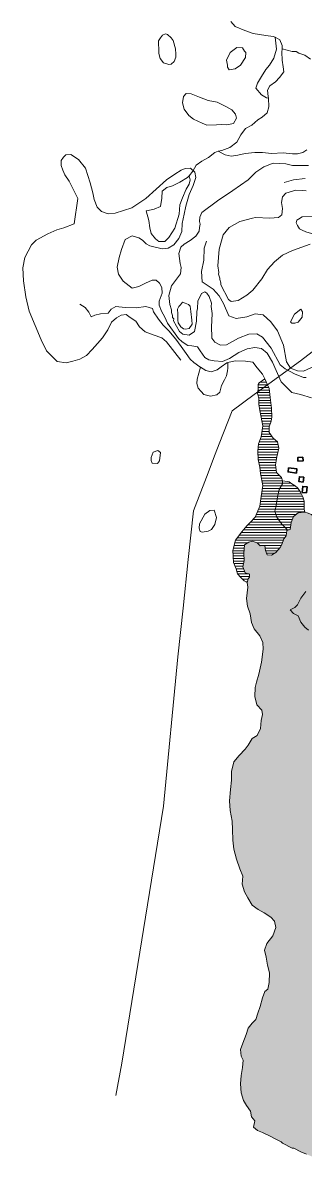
# Model space of a CAD drawing. Header units: millimetres. Extents: x 396621004 to 402046651, y 6785344214 to 6789799943.
# Drawn here: x 397275647 to 397711337, y 6785423072 to 6787180479 of the extents above; entities that cross this region are included whole.
import ezdxf

# ---------------------------------------------------------------- set-up
doc = ezdxf.new("R2010")
doc.units = ezdxf.units.MM
doc.header["$MEASUREMENT"] = 0
for name, color, linetype, lineweight in [('02 Johtolinjat_Kynä_nro__101', 252, 'Continuous', 15), ('02 Korkeuskayrat_Kynä_nro__2', 8, 'Continuous', 15), ('02 Rakennelmat_Kynä_nro__7', 7, 'Continuous', 35), ('02 Suot_Kynä_nro__101', 252, 'Continuous', 15)]:
    doc.layers.add(name, color=color, linetype=linetype, lineweight=lineweight)
for name, color, linetype, lineweight, true_color in [('02 Maaston rajat_Kynä_nro__82', 7, 'Continuous', 20, 0xaaaaaa), ('02 Suot_Kynä_nro__102', 7, 'Continuous', 15, 0xcccccc), ('02 Vesialueet_Kynä_nro__105', 7, 'Continuous', 15, 0xcae6ff), ('02 Vesistöt_Kynä_nro__105', 7, 'Continuous', 15, 0xcae6ff)]:
    doc.layers.add(name, color=color, linetype=linetype, lineweight=lineweight, true_color=true_color)

msp = doc.modelspace()

# ---------------------------------------------------------------- hatches: boundary and pattern name
at = {"layer": '02 Suot_Kynä_nro__102', "linetype": 'Continuous', "lineweight": 15, "true_color": 0xcccccc}
h = msp.add_hatch(dxfattribs=at)
h.set_pattern_fill('KAJO___suo', color=254, style=0, pattern_type=2)
h.set_pattern_definition([(0, (1245072124.6, 6788065563.7), (0, 4000), [])])
h.paths.add_polyline_path([(397643342.42, 6786449396.37), (397641219.69, 6786434232.9), (397633975.46, 6786417369.04), (397626242.66, 6786409297.19), (397621415.97, 6786403815.94), (397613354.65, 6786394503.81), (397603852.91, 6786381780.9), (397599683.26, 6786365977.28), (397600601.43, 6786347132.97), (397604796.34, 6786337370.74), (397606624.25, 6786329999.05), (397612057.43, 6786324177.72), (397617271.59, 6786319116.56), (397621769.76, 6786316375.93), (397623319.69, 6786322027.23), (397625543.5, 6786324537.8), (397625577.2, 6786329328.9), (397618627.78, 6786331169.32), (397615039.36, 6786340521.46), (397617128.39, 6786350383.71), (397616766.18, 6786361316.22), (397617600.11, 6786374379.2), (397624170.47, 6786378910.24), (397629713.15, 6786380360.57), (397637210.09, 6786377769.98), (397641657.72, 6786372908.87), (397648817.72, 6786373519.01), (397650005.44, 6786365767.23), (397652768.36, 6786359335.76), (397659119.7, 6786358705.62), (397666027, 6786362586.51), (397672597.35, 6786370598.34), (397675149.68, 6786375009.35), (397678569.63, 6786384071.42), (397681795.85, 6786388342.4), (397683017.26, 6786396744.32), (397688357.78, 6786398054.62), (397689410.72, 6786409247.18), (397693167.61, 6786418579.32), (397700571.9, 6786423810.51), (397709585.08, 6786425190.83), (397710772.8, 6786424890.76), (397709871.48, 6786429521.82), (397709618.77, 6786433792.8), (397709829.36, 6786441794.63), (397707723.48, 6786448686.2), (397704109.78, 6786455657.8), (397699729.55, 6786462179.29), (397695669.4, 6786465670.09), (397690590.01, 6786468970.84), (397686504.6, 6786471961.53), (397683522.67, 6786472381.62), (397676455.33, 6786473561.89), (397674644.27, 6786478312.98), (397666818.81, 6786486104.76), (397665395.23, 6786498207.53), (397667459, 6786510310.3), (397670718.9, 6786523793.39), (397668385.58, 6786533415.59), (397661924.74, 6786539086.89), (397655826.1, 6786548038.93), (397655977.72, 6786556830.94), (397658563.75, 6786565262.87), (397659844.12, 6786571954.4), (397659465.06, 6786585357.47), (397657434.99, 6786602001.28), (397655918.76, 6786615654.4), (397651260.54, 6786626036.78), (397648918.8, 6786630967.91), (397640192.02, 6786624716.48), (397638785.29, 6786622045.86), (397638599.98, 6786614534.15), (397637504.92, 6786608582.78), (397639804.54, 6786600680.98), (397639754, 6786591168.8), (397642078.89, 6786579256.08), (397645877.91, 6786558241.27), (397643131.84, 6786541117.35), (397639509.72, 6786530544.93), (397638102.99, 6786519102.31), (397638861.11, 6786506279.38), (397641186, 6786494376.66), (397642382.14, 6786484784.46), (397646080.07, 6786466280.23)])
at = {"layer": '02 Vesistöt_Kynä_nro__105', "linetype": 'Continuous', "lineweight": 0, "true_color": 0x32393f}
msp.add_hatch(color=250, dxfattribs=at).paths.add_polyline_path([(397599068.34, 6785934898.66), (397599725.38, 6785918834.99), (397601460.63, 6785904861.79), (397605301.76, 6785889418.26), (397610515.92, 6785874384.82), (397615351.03, 6785863372.3), (397613843.22, 6785850649.39), (397617692.77, 6785839106.75), (397622991.17, 6785829684.59), (397629746.84, 6785818402.01), (397638692.64, 6785811810.5), (397648084.87, 6785806669.32), (397658268.92, 6785800037.81), (397663777.91, 6785793476.31), (397666027, 6785783894.11), (397661132.92, 6785770801.12), (397652077.63, 6785758988.42), (397648514.47, 6785749116.16), (397651176.31, 6785738243.67), (397653273.77, 6785725550.77), (397656415.75, 6785714078.14), (397655708.17, 6785699094.71), (397653577.02, 6785688692.33), (397648952.5, 6785685331.57), (397645675.74, 6785675129.23), (397642011.51, 6785661836.19), (397638195.65, 6785651763.89), (397635340.07, 6785641821.61), (397629561.53, 6785636310.35), (397623403.93, 6785628578.58), (397620371.45, 6785618506.28), (397614938.28, 6785605463.29), (397611391.97, 6785595681.06), (397612773.43, 6785585238.67), (397615814.32, 6785578927.22), (397614373.9, 6785567604.63), (397612680.77, 6785555361.83), (397611476.2, 6785542458.88), (397612773.43, 6785528825.76), (397616184.96, 6785516863.02), (397620885.29, 6785509221.28), (397626798.61, 6785500439.27), (397628517.01, 6785491837.3), (397633646.94, 6785485395.82), (397631406.28, 6785475403.54), (397637631.27, 6785470572.43), (397645566.24, 6785467201.66), (397657434.99, 6785461810.43), (397666229.16, 6785456879.3), (397674096.74, 6785452888.39), (397676446.9, 6785450947.94), (397691145.97, 6785443316.2), (397693715.14, 6785443056.14), (397704733.12, 6785437744.92), (397713173.5, 6785433944.05), (397720881.03, 6785430683.31), (397730669.18, 6785427132.5), (397736312.94, 6785423851.74), (397738536.76, 6785423071.57), (397747255.11, 6785423601.69), (397759536.62, 6785427922.68), (397767227.3, 6785433013.84), (397777007.02, 6785438044.99), (397787351.12, 6785445516.7), (397795446.13, 6785456259.16), (397802597.71, 6785467011.62), (397807281.2, 6785472482.87), (397817945.39, 6785474613.36), (397832661.3, 6785480564.72), (397842264.12, 6785487726.36), (397851412.08, 6785496568.38), (397860315.75, 6785502859.82), (397863146.06, 6785509451.33), (397863541.96, 6785510961.67), (397866801.87, 6785522574.33), (397871367.42, 6785530856.22), (397882587.57, 6785536137.43), (397886100.18, 6785543979.23), (397882916.09, 6785555921.96), (397883387.8, 6785563753.75), (397890261.41, 6785560733.06), (397895450.3, 6785563493.69), (397899207.2, 6785575366.41), (397900807.67, 6785585978.84), (397907125.32, 6785596111.15), (397912061.51, 6785607323.72), (397916989.27, 6785614485.36), (397925202.22, 6785617796.11), (397934998.78, 6785626888.19), (397944736.39, 6785632159.4), (397952730.32, 6785635730.22), (397959679.73, 6785642841.84), (397971127.31, 6785642561.78), (397980721.71, 6785637080.53), (397989633.81, 6785629488.79), (398002917.72, 6785624967.76), (398008822.61, 6785623127.33), (398017262.99, 6785627198.27), (398028862.2, 6785629328.75), (398039821.21, 6785631979.36), (398056668.27, 6785635140.08), (398061141.17, 6785635950.27), (398069943.76, 6785637560.64), (398082157.88, 6785640321.27), (398091541.69, 6785643682.04), (398102972.43, 6785649563.38), (398111252.76, 6785656775.03), (398115481.37, 6785663146.49), (398118985.56, 6785670128.09), (398125008.38, 6785677329.73), (398135613.61, 6785684391.35), (398144694.18, 6785690902.84), (398153109.29, 6785698644.61), (398162501.52, 6785708316.82), (398169855.27, 6785715618.49), (398175499.03, 6785715058.37), (398182229.43, 6785712907.87), (398185042.89, 6785717698.97), (398182970.71, 6785724300.48), (398187022.42, 6785735212.98), (398186837.11, 6785743584.89), (398192548.26, 6785754717.44), (398200095.75, 6785767000.25), (398203633.63, 6785772731.56), (398206000.64, 6785787945.04), (398209597.49, 6785802098.28), (398211871.84, 6785814741.17), (398213261.73, 6785824823.48), (398212756.31, 6785838526.61), (398210785.21, 6785850039.25), (398208350.81, 6785860111.55), (398205410.99, 6785867423.22), (398206042.76, 6785878445.75), (398202698.62, 6785888768.11), (398207938.05, 6785891208.67), (398213994.57, 6785888578.06), (398225433.73, 6785885097.27), (398230799.52, 6785882606.7), (398241244.7, 6785880946.32), (398247174.86, 6785884097.04), (398254410.68, 6785890168.43), (398265487.62, 6785891718.78), (398274441.84, 6785894649.45), (398284154.17, 6785898210.27), (398285215.53, 6785898660.37), (398289031.39, 6785910703.13), (398288298.54, 6785912773.6), (398289705.27, 6785922705.87), (398289797.93, 6785931737.94), (398287287.72, 6785941920.27), (398279302.21, 6785951432.44), (398269446.68, 6785957153.75), (398260543.01, 6785958784.13), (398250990.72, 6785962625), (398244740.46, 6785968116.26), (398236502.25, 6785974637.75), (398232770.62, 6785977968.51), (398226992.08, 6785982569.57), (398216984.93, 6785983909.87), (398205469.96, 6785985680.28), (398195622.85, 6785986230.4), (398188007.98, 6785986580.48), (398179963.5, 6785990921.48), (398167092.35, 6785995822.6), (398157700.11, 6786000663.71), (398153530.46, 6786005124.73), (398141105.75, 6786010686), (398131486.08, 6786017317.52), (398124166.03, 6786025609.41), (398118042.12, 6786030700.58), (398110359.86, 6786032070.89), (398100849.7, 6786034671.49), (398090606.68, 6786036881.99), (398077887.15, 6786039912.69), (398070247.01, 6786044443.72), (398062320.46, 6786051085.24), (398056339.76, 6786056936.58), (398044799.52, 6786061967.73), (398035348.31, 6786067889.09), (398027253.3, 6786074310.55), (398016184.78, 6786087483.57), (398013935.7, 6786090794.33), (398010574.71, 6786094935.27), (398003044.07, 6786098986.2), (397996920.16, 6786107638.18), (397992295.64, 6786113909.61), (397985674.75, 6786124922.13), (397982600.16, 6786133924.19), (397984015.31, 6786144856.69), (397988252.35, 6786153608.7), (397996119.93, 6786162350.7), (397997930.99, 6786173393.22), (397999489.34, 6786182385.28), (398006859.93, 6786188926.78), (398014904.4, 6786193407.8), (398024448.26, 6786194818.12), (398033722.57, 6786192147.51), (398044791.09, 6786196748.57), (398047907.8, 6786199119.11), (398051917.4, 6786202239.82), (398061478.11, 6786209981.59), (398067762.06, 6786218243.48), (398075351.67, 6786226395.35), (398083033.93, 6786235697.48), (398090850.96, 6786244679.53), (398099207.11, 6786254541.79), (398111994.03, 6786268264.93), (398117907.35, 6786276716.86), (398124570.36, 6786282238.12), (398134400.62, 6786287719.38), (398140019.12, 6786288389.53), (398145763.97, 6786296621.41), (398151146.6, 6786303422.97), (398162063.5, 6786307263.85), (398172146.47, 6786312104.96), (398179415.98, 6786319276.6), (398183425.58, 6786328048.6), (398184967.08, 6786338581.01), (398185809.44, 6786351794.04), (398187165.62, 6786363886.8), (398190543.46, 6786376969.8), (398191613.25, 6786389162.59), (398191638.52, 6786401065.31), (398192169.2, 6786414228.32), (398190374.99, 6786429151.73), (398188235.41, 6786441854.64), (398183964.68, 6786451346.81), (398181454.47, 6786463389.57), (398177941.86, 6786478072.93), (398173174.14, 6786488075.22), (398170074.28, 6786501328.25), (398168473.81, 6786513060.93), (398163091.17, 6786522263.04), (398156630.32, 6786533255.55), (398147844.58, 6786543297.85), (398138334.41, 6786552079.86), (398129102.22, 6786560541.79), (398120181.7, 6786569043.74), (398109778.64, 6786577375.64), (398101986.87, 6786582836.89), (398088938.82, 6786591938.98), (398076876.33, 6786598940.58), (398065235, 6786606362.28), (398053088.27, 6786613293.86), (398041665.96, 6786617844.9), (398032871.8, 6786619855.36), (398018265.39, 6786623446.18), (398007794.94, 6786626516.89), (397997054.94, 6786629227.51), (397986955.13, 6786629487.57), (397977032.21, 6786625566.67), (397968398.09, 6786621365.71), (397955560.62, 6786617694.87), (397947440.34, 6786615004.25), (397940448.81, 6786605722.13), (397939732.81, 6786597510.25), (397939724.38, 6786584987.39), (397936413.94, 6786580646.39), (397928824.33, 6786576975.55), (397921251.58, 6786568973.72), (397912145.74, 6786566453.15), (397905162.63, 6786561722.06), (397896958.11, 6786553550.19), (397891061.64, 6786550659.53), (397882882.39, 6786548128.95), (397876337.31, 6786552800.02), (397865075.05, 6786550379.47), (397858218.29, 6786547958.92), (397850898.24, 6786539316.94), (397847562.52, 6786527634.27), (397849735.8, 6786515311.45), (397847301.4, 6786504238.91), (397844294.19, 6786492826.3), (397840705.77, 6786482633.97), (397836814.1, 6786471681.46), (397828474.8, 6786469090.87), (397821281.11, 6786468890.83), (397809462.89, 6786462859.45), (397801266.79, 6786456618.02), (397796044.21, 6786451066.75), (397792413.66, 6786444565.26), (397791284.91, 6786432522.51), (397792085.15, 6786416838.92), (397795766.23, 6786405006.21), (397797198.23, 6786397464.49), (397793079.12, 6786391023.01), (397784234.41, 6786384371.49), (397781033.47, 6786378700.19), (397775069.61, 6786378520.15), (397760496.9, 6786382501.06), (397753707.54, 6786387952.31), (397746825.51, 6786395824.11), (397737736.52, 6786401555.42), (397730888.19, 6786408957.11), (397727013.36, 6786415938.71), (397721015.81, 6786421640.02), (397714487.57, 6786423830.52), (397710772.8, 6786424890.76), (397709585.08, 6786425190.83), (397700571.9, 6786423810.51), (397693167.61, 6786418579.32), (397689410.72, 6786409247.18), (397688357.78, 6786398054.62), (397683017.26, 6786396744.32), (397681795.85, 6786388342.4), (397678569.63, 6786384071.42), (397675149.68, 6786375009.35), (397672597.35, 6786370598.34), (397666027, 6786362586.51), (397659119.7, 6786358705.62), (397652768.36, 6786359335.76), (397650005.44, 6786365767.23), (397648817.72, 6786373519.01), (397641657.72, 6786372908.87), (397637210.09, 6786377769.98), (397629713.15, 6786380360.57), (397624170.47, 6786378910.24), (397617600.11, 6786374379.2), (397616766.18, 6786361316.22), (397617128.39, 6786350383.71), (397615039.36, 6786340521.46), (397618627.78, 6786331169.32), (397625577.2, 6786329328.9), (397625543.5, 6786324537.8), (397623319.69, 6786322027.23), (397621769.76, 6786316375.93), (397622805.85, 6786309004.25), (397620994.8, 6786291780.31), (397622131.97, 6786280007.61), (397626192.11, 6786268064.88), (397628500.16, 6786254641.81), (397632577.15, 6786244699.54), (397641396.59, 6786234117.12), (397646139.04, 6786223814.76), (397646551.79, 6786213422.38), (397644125.81, 6786193617.85), (397639711.88, 6786174833.55), (397636022.38, 6786162640.76), (397634042.85, 6786154148.82), (397633377.39, 6786140225.63), (397636932.12, 6786127852.8), (397644605.95, 6786119230.83), (397645347.23, 6786112669.33), (397643553.01, 6786103557.25), (397642137.86, 6786090924.36), (397637353.29, 6786080291.92), (397629755.27, 6786075620.85), (397623361.81, 6786065198.47), (397618602.51, 6786059037.06), (397609218.7, 6786049364.85), (397601452.2, 6786039522.6), (397597383.64, 6786024559.17), (397597493.14, 6786011516.19), (397596061.14, 6785997152.9), (397594780.76, 6785979648.9), (397595766.32, 6785964485.43), (397598756.67, 6785948271.72)])

# ---------------------------------------------------------------- linework, layer by layer
at = {"layer": '02 Johtolinjat_Kynä_nro__101', "color": 252, "linetype": 'Continuous', "lineweight": 15, "flags": 128}
msp.add_lwpolyline([(397418939.54, 6785524564.79), (397428685.57, 6785574626.24), (397492535.94, 6785971407.01), (397514900.41, 6786201469.65), (397523172.32, 6786276876.9), (397530736.65, 6786352194.13), (397538781.13, 6786426841.21), (397559267.16, 6786479243.19), (397572668.99, 6786514591.28), (397578725.51, 6786530564.94), (397598445, 6786581326.55), (397632501.34, 6786606722.36), (397704042.39, 6786658844.28), (397728504.33, 6786677428.53)], dxfattribs=at)
at = {"layer": '02 Korkeuskayrat_Kynä_nro__2', "color": 8, "linetype": 'Continuous', "lineweight": 15, "flags": 128}
for points in [[(397511303.57, 6787140274.42), (397511935.33, 6787131982.53), (397511960.6, 6787127221.44), (397509155.57, 6787120579.92), (397504463.66, 6787116538.99), (397501186.91, 6787116178.91), (397492788.64, 6787118819.52), (397487835.61, 6787125561.06), (397485426.48, 6787133192.8), (397485510.71, 6787140454.46), (397484811.56, 6787147256.02), (397485055.84, 6787152507.22), (397488020.93, 6787157128.28), (397490969.16, 6787161259.22), (397495829.54, 6787163539.75), (397498786.2, 6787162399.49), (397504556.32, 6787157128.28), (397507386.62, 6787153237.39)], [(397594250.08, 6787107786.99), (397603330.65, 6787109377.35), (397611594.13, 6787114998.64), (397619141.62, 6787126671.31), (397619503.83, 6787134663.14), (397617600.11, 6787136753.62), (397614837.19, 6787141884.79), (397605840.86, 6787142294.89), (397595488.34, 6787134763.16), (397589937.23, 6787123000.47), (397591571.4, 6787114918.62), (397591436.62, 6787111927.94)], [(397722751.06, 6786881265.17), (397727763.06, 6786881285.17), (397732741.37, 6786880565.01), (397736675.15, 6786878874.62), (397739210.64, 6786874003.51), (397740482.59, 6786868932.35), (397741805.09, 6786865111.47), (397739530.73, 6786859200.12), (397736422.45, 6786856839.58), (397728790.73, 6786854429.03), (397721049.5, 6786855029.17), (397712415.38, 6786857929.83), (397706754.77, 6786860200.35), (397702610.39, 6786862640.91), (397699325.22, 6786867552.03), (397697253.03, 6786871662.97), (397698449.17, 6786875863.93), (397700765.64, 6786877264.25), (397706704.23, 6786881005.11)], [(397536565.74, 6786721628.65), (397536776.33, 6786715107.15), (397532210.77, 6786708545.65), (397526642.82, 6786707295.37), (397523669.31, 6786707935.51), (397519541.78, 6786710886.19), (397515574.3, 6786717327.66), (397514774.06, 6786721628.65), (397515035.19, 6786727379.96), (397514967.8, 6786731390.88), (397514521.36, 6786738172.43), (397516231.33, 6786742613.45), (397518842.63, 6786744993.99), (397522287.85, 6786749094.93), (397525977.36, 6786747674.61), (397531140.98, 6786745434.09), (397534038.68, 6786743043.55), (397534923.15, 6786734991.7)], [(397689478.11, 6786717977.81), (397688517.82, 6786719028.05), (397695062.91, 6786730740.73), (397704421.45, 6786738312.46), (397707234.91, 6786734181.52), (397706872.7, 6786726189.69), (397700512.93, 6786718477.93), (397695425.12, 6786716707.52), (397690429.97, 6786716937.57)], [(397484171.37, 6786520172.56), (397477036.64, 6786517491.94), (397473675.65, 6786509640.15), (397473448.22, 6786504649.01), (397475259.28, 6786500558.07), (397483253.21, 6786500187.99), (397486428.88, 6786504048.87), (397488029.35, 6786516991.83)], [(397552452.52, 6786393893.67), (397561541.51, 6786395484.03), (397566671.44, 6786398244.66), (397572028.81, 6786406006.44), (397574530.6, 6786416908.93), (397571043.25, 6786428081.49), (397564001.18, 6786427401.33), (397556731.67, 6786421730.04), (397548055.44, 6786407106.69), (397547735.34, 6786400115.09), (397549504.28, 6786395033.93)]]:
    msp.add_lwpolyline(points, close=True, dxfattribs=at)
for points in [[(397519204.84, 6786659524.44), (397497446.86, 6786687830.91), (397489958.34, 6786693942.31), (397476649.16, 6786698813.43), (397464342.38, 6786703634.53), (397455910.42, 6786711036.22), (397449794.94, 6786719838.24), (397441042.89, 6786725749.59), (397434986.37, 6786730280.63), (397427413.62, 6786729130.36), (397419967.21, 6786725209.47), (397412638.74, 6786718277.88), (397406843.35, 6786706515.19), (397398773.61, 6786694352.41), (397391082.92, 6786685180.31), (397382650.97, 6786676038.22), (397373966.31, 6786666916.13), (397363428.47, 6786661134.81), (397352764.28, 6786658114.12), (397342613.92, 6786655313.48), (397328698.25, 6786657714.02), (397312146.01, 6786674007.75), (397303907.8, 6786691171.68), (397285628.73, 6786735361.79), (397280372.45, 6786757396.83), (397276725.06, 6786781872.43), (397275646.85, 6786802227.09), (397278628.78, 6786818120.72), (397289284.54, 6786837435.14), (397296132.88, 6786844886.85), (397314125.54, 6786854839.12), (397327931.71, 6786860730.47), (397338840.18, 6786863741.16), (397355164.99, 6786870002.59), (397360454.96, 6786909111.54), (397347145.78, 6786936027.7), (397340575.43, 6786945849.94), (397337652.46, 6786953001.58), (397334965.36, 6786960143.21), (397335058.02, 6786967654.93), (397338570.63, 6786973256.21), (397342234.86, 6786976596.98), (397349529.64, 6786977267.13), (397361448.94, 6786969455.34), (397372618.54, 6786956162.3), (397379845.93, 6786933277.07), (397383661.79, 6786918073.59), (397385936.15, 6786907441.16), (397390409.04, 6786895708.47), (397397122.6, 6786889136.97), (397407491.96, 6786885656.17), (397418046.65, 6786886426.35), (397443738.42, 6786894778.26), (397465698.57, 6786909311.58), (397481644.31, 6786923864.91), (397497320.5, 6786937938.13), (397510242.2, 6786946620.12), (397519802.91, 6786952941.57), (397525943.66, 6786955672.19), (397534476.7, 6786956032.27), (397541207.1, 6786949710.83), (397542588.56, 6786941628.98), (397538267.29, 6786929296.16), (397532379.24, 6786915533.01), (397527283.01, 6786897218.82), (397524713.83, 6786884805.98), (397521319.15, 6786870682.75), (397521243.33, 6786858149.88), (397516256.6, 6786847607.47), (397508540.65, 6786837685.2), (397499780.18, 6786832574.03), (397490472.17, 6786831743.84), (397471384.45, 6786836124.84), (397465765.96, 6786839385.59), (397460509.67, 6786844896.85), (397454899.6, 6786848407.65), (397444277.53, 6786851648.39), (397433748.11, 6786846117.13), (397428028.53, 6786830593.58), (397424212.67, 6786818230.75), (397421020.16, 6786803097.28), (397423286.09, 6786792464.85), (397430294.46, 6786781372.31), (397444344.91, 6786770699.87), (397454486.85, 6786773250.46), (397464982.57, 6786778281.61), (397475478.29, 6786783062.7), (397481239.98, 6786783052.7), (397486782.67, 6786778281.61), (397490000.46, 6786771870.14), (397490615.37, 6786763328.19), (397486032.97, 6786750755.31), (397486243.56, 6786744483.88), (397489587.7, 6786735301.77), (397494911.37, 6786725789.6), (397498752.5, 6786716587.49), (397515970.2, 6786693002.1), (397521757.17, 6786687980.95), (397530003.81, 6786682089.6), (397536506.77, 6786681789.53), (397544955.58, 6786680149.16), (397549175.76, 6786673937.74), (397556234.68, 6786663845.43), (397562586.03, 6786660294.61), (397571017.98, 6786658414.18), (397583501.66, 6786657333.94), (397594755.49, 6786662335.08), (397608957.57, 6786671707.23), (397621744.49, 6786677388.53), (397633865.95, 6786679338.97), (397643805.72, 6786677638.58), (397652743.09, 6786670206.88), (397660652.78, 6786656813.82), (397674282.06, 6786626126.8), (397690825.87, 6786609833.07), (397703966.58, 6786606722.36), (397720779.95, 6786601691.21)], [(397716610.3, 6786960013.18), (397691583.99, 6786960153.22), (397681686.34, 6786962613.78), (397661705.72, 6786963533.99), (397647444.68, 6786958182.77), (397635045.25, 6786949740.83), (397623505.01, 6786938258.21), (397599700.11, 6786921324.33), (397575945.75, 6786905400.69), (397552090.31, 6786887476.59), (397548771.44, 6786880615.02), (397548451.34, 6786873623.42), (397549268.42, 6786869582.5), (397548038.59, 6786864631.36), (397547769.04, 6786858639.99), (397542403.25, 6786850878.22), (397534089.22, 6786844246.7), (397524823.34, 6786838665.42), (397519600.75, 6786833904.33), (397516138.67, 6786824052.08), (397518455.15, 6786808928.62), (397520173.55, 6786802837.23), (397518716.27, 6786792894.95), (397504859.57, 6786774510.75), (397501170.06, 6786759667.35), (397502526.25, 6786745584.13), (397505154.39, 6786737452.27), (397504977.49, 6786733461.35), (397506746.44, 6786728370.19), (397506603.24, 6786725369.5), (397508515.38, 6786723289.03), (397508372.18, 6786720288.34), (397517629.64, 6786703844.58), (397522439.48, 6786699623.61), (397532387.67, 6786698163.28), (397540651.15, 6786703784.56), (397543388.8, 6786719678.2), (397544071.1, 6786734661.63), (397545300.94, 6786739612.76), (397545806.35, 6786750605.28), (397551357.46, 6786762367.97), (397556487.39, 6786765128.6), (397559393.51, 6786762998.11), (397563158.83, 6786757816.93), (397566696.71, 6786747644.6), (397566469.28, 6786742643.45), (397567960.24, 6786731570.92), (397566999.96, 6786710586.12), (397567311.63, 6786695552.68), (397567218.97, 6786693562.23), (397571936.15, 6786687330.8), (397580747.16, 6786682929.79), (397589777.19, 6786683509.93), (397608266.84, 6786693672.25), (397624574.8, 6786699933.68), (397636603.6, 6786700383.79), (397645372.5, 6786694972.55), (397658622.71, 6786678348.75), (397672462.57, 6786652682.87), (397680178.53, 6786646321.42), (397694843.9, 6786638639.66), (397708599.52, 6786633008.37), (397712592.28, 6786632818.33)], [(397678805.49, 6786934147.27), (397693512.98, 6786937988.14), (397711396.14, 6786939928.59)], [(397712819.71, 6786921144.29), (397707824.56, 6786921364.34), (397696831.85, 6786921874.46), (397681618.95, 6786917563.47), (397676345.82, 6786911802.15), (397674939.09, 6786902860.11), (397676522.72, 6786893768.03), (397675065.44, 6786883825.75), (397669884.97, 6786880064.89), (397656811.65, 6786878654.57), (397634826.23, 6786879664.8), (397629788.96, 6786878894.63), (397610532.77, 6786873773.45), (397594090.04, 6786864521.34), (397584546.17, 6786852948.69), (397578540.2, 6786831193.71), (397576350.08, 6786805267.78), (397577891.58, 6786795185.47), (397577748.38, 6786792184.79), (397579475.21, 6786786103.4), (397579382.55, 6786784102.94), (397581151.49, 6786779011.77), (397581016.71, 6786776021.09), (397592994.98, 6786753445.93), (397596852.95, 6786750265.2), (397607929.9, 6786751755.54), (397621331.74, 6786760147.46), (397630690.28, 6786767729.19), (397644504.87, 6786785113.17), (397653181.11, 6786799736.52), (397663727.37, 6786811269.15), (397676219.47, 6786821701.54), (397691567.14, 6786829013.21), (397719044.7, 6786838755.44)], [(397725513.98, 6786650592.4), (397708624.79, 6786642850.62), (397699620.04, 6786643260.72), (397688543.1, 6786647521.69), (397682444.46, 6786656823.82), (397677862.06, 6786682589.72), (397668360.31, 6786705084.86), (397658201.53, 6786718577.95), (397646678.14, 6786729630.48), (397634211.32, 6786730950.78), (397621230.65, 6786726529.77), (397604821.61, 6786723769.14), (397593500.39, 6786728300.17), (397585093.7, 6786747224.5), (397578354.88, 6786758817.15), (397569308.01, 6786769249.54), (397552536.75, 6786780542.12), (397551264.8, 6786796635.81), (397555055.39, 6786813759.72), (397555392.33, 6786832283.96), (397559157.65, 6786843386.5)]]:
    msp.add_lwpolyline(points, dxfattribs=at)
at = {"layer": '02 Maaston rajat_Kynä_nro__82', "color": 253, "linetype": 'Continuous', "lineweight": 20, "true_color": 0xaaaaaa, "flags": 128}
for points in [[(397664856.12, 6787158418.57), (397667172.6, 6787139544.26), (397662876.59, 6787126011.16), (397656230.43, 6787115118.67), (397650822.52, 6787108167.08), (397643687.79, 6787097554.65), (397637825.01, 6787087122.26), (397635129.48, 6787079510.52), (397643797.3, 6787068988.11), (397651808.07, 6787064517.09), (397654604.69, 6787064317.05)], [(397719423.76, 6787124250.76), (397710755.95, 6787130512.19), (397701675.38, 6787133792.94), (397697295.14, 6787136053.46), (397691036.46, 6787136163.48), (397675570.86, 6787140064.38)], [(397577209.28, 6786982138.25), (397588016.67, 6786976366.93), (397596996.15, 6786974726.55), (397607643.5, 6786976246.9), (397618770.98, 6786978477.41), (397633554.28, 6786980297.82), (397645431.46, 6786980197.8), (397659128.12, 6786978657.45), (397677491.42, 6786979847.72), (397691676.65, 6786978027.31), (397699459.99, 6786978327.37), (397707832.98, 6786980097.78), (397713838.96, 6786984258.73)], [(397466010.24, 6786890327.24), (397469935.6, 6786875083.75), (397471544.5, 6786863971.21), (397473540.87, 6786855079.18), (397480591.37, 6786846907.31), (397485603.37, 6786842606.32), (397494650.24, 6786843086.43), (397500757.31, 6786848997.79), (397510368.55, 6786863481.1), (397517132.65, 6786885136.05), (397517705.45, 6786899379.31), (397521849.83, 6786910421.84), (397527611.52, 6786923364.8), (397532084.42, 6786931376.63), (397533727.01, 6786938048.16), (397532404.51, 6786944279.58)], [(397549849.65, 6786648651.95), (397544517.55, 6786630247.74), (397544391.2, 6786623736.25), (397545974.82, 6786616384.57), (397550944.71, 6786611333.41), (397554929.04, 6786606592.33), (397565070.97, 6786604251.79), (397574943.35, 6786605942.18), (397579702.64, 6786610173.15), (397582035.96, 6786620305.47), (397586567.82, 6786629317.53), (397589928.81, 6786635388.92), (397591369.23, 6786643070.67), (397591883.07, 6786647551.7), (397591984.15, 6786656113.66)], [(397621769.76, 6786316375.93), (397617271.59, 6786319116.56), (397612057.43, 6786324177.72), (397606624.25, 6786329999.05), (397604796.34, 6786337370.74), (397600601.43, 6786347132.97), (397599683.26, 6786365977.28), (397603852.91, 6786381780.9), (397613354.65, 6786394503.81), (397621415.97, 6786403815.94), (397626242.66, 6786409297.19), (397633975.46, 6786417369.04), (397641219.69, 6786434232.9), (397643342.42, 6786449396.37), (397646080.07, 6786466280.23), (397642382.14, 6786484784.46), (397641186, 6786494376.66), (397638861.11, 6786506279.38), (397638102.99, 6786519102.31), (397639509.72, 6786530544.93), (397643131.84, 6786541117.35), (397645877.91, 6786558241.27), (397642078.89, 6786579256.08), (397639754, 6786591168.8), (397639804.54, 6786600680.98), (397637504.92, 6786608582.78), (397638599.98, 6786614534.15), (397638785.29, 6786622045.86), (397640192.02, 6786624716.48), (397648918.8, 6786630967.91)], [(397710772.8, 6786424890.76), (397709871.48, 6786429521.82), (397709618.77, 6786433792.8), (397709829.36, 6786441794.63), (397707723.48, 6786448686.2), (397704109.78, 6786455657.8), (397699729.55, 6786462179.29), (397695669.4, 6786465670.09), (397690590.01, 6786468970.84), (397686504.6, 6786471961.53), (397683522.67, 6786472381.62), (397676455.33, 6786473561.89)], [(397796044.21, 6786451066.75), (397792413.66, 6786444565.26), (397791284.91, 6786432522.51), (397792085.15, 6786416838.92), (397795766.23, 6786405006.21), (397797198.23, 6786397464.49), (397793079.12, 6786391023.01), (397784234.41, 6786384371.49), (397781033.47, 6786378700.19), (397775069.61, 6786378520.15), (397760496.9, 6786382501.06), (397753707.54, 6786387952.31), (397746825.51, 6786395824.11), (397737736.52, 6786401555.42), (397730888.19, 6786408957.11), (397727013.36, 6786415938.71), (397721015.81, 6786421640.02), (397714487.57, 6786423830.52), (397710772.8, 6786424890.76)], [(397710772.8, 6786424890.76), (397709585.08, 6786425190.83), (397700571.9, 6786423810.51), (397693167.61, 6786418579.32), (397689410.72, 6786409247.18), (397688357.78, 6786398054.62), (397683017.26, 6786396744.32)], [(397683017.26, 6786396744.32), (397681795.85, 6786388342.4), (397678569.63, 6786384071.42), (397675149.68, 6786375009.35), (397672597.35, 6786370598.34), (397666027, 6786362586.51), (397659119.7, 6786358705.62), (397652768.36, 6786359335.76), (397650005.44, 6786365767.23), (397648817.72, 6786373519.01), (397641657.72, 6786372908.87), (397637210.09, 6786377769.98), (397629713.15, 6786380360.57), (397624170.47, 6786378910.24), (397617600.11, 6786374379.2), (397616766.18, 6786361316.22), (397617128.39, 6786350383.71), (397615039.36, 6786340521.46), (397618627.78, 6786331169.32), (397625577.2, 6786329328.9), (397625543.5, 6786324537.8), (397623319.69, 6786322027.23), (397621769.76, 6786316375.93)]]:
    msp.add_lwpolyline(points, dxfattribs=at)
msp.add_lwpolyline([(397559637.79, 6787022237.42), (397552317.74, 6787025668.2), (397539134.92, 6787031689.58), (397531941.22, 6787037370.88), (397524494.82, 6787047323.16), (397521799.29, 6787056995.37), (397523618.77, 6787066907.64), (397527628.37, 6787071188.62), (397535622.3, 6787070728.51), (397548468.19, 6787065587.34), (397561608.9, 6787060706.22), (397575735.16, 6787057885.57), (397588640.01, 6787051384.09), (397598360.77, 6787046052.87), (397603743.4, 6787039481.36), (397605394.41, 6787033369.97), (397600660.39, 6787025128.08), (397590257.33, 6787022977.59), (397581505.28, 6787023227.65), (397574227.35, 6787023147.63)], close=True, dxfattribs=at)
at = {"layer": '02 Rakennelmat_Kynä_nro__7', "color": 7, "linetype": 'Continuous', "lineweight": 35, "flags": 128}
for points in [[(397707900.37, 6786509730.17), (397708136.23, 6786504158.89), (397700015.95, 6786503818.82), (397699788.51, 6786509390.09)], [(397707900.37, 6786509730.17), (397699788.51, 6786509390.09), (397700015.95, 6786503818.82), (397708136.23, 6786504158.89)], [(397697674.2, 6786485424.61), (397684819.89, 6786487084.99), (397685628.55, 6786493356.42), (397698482.86, 6786491696.04)], [(397697674.2, 6786485424.61), (397684819.89, 6786487084.99), (397685628.55, 6786493356.42), (397698482.86, 6786491696.04)], [(397708279.43, 6786471451.41), (397701607.99, 6786472271.6), (397702509.31, 6786479643.29), (397709189.17, 6786478823.1)], [(397708279.43, 6786471451.41), (397709189.17, 6786478823.1), (397702509.31, 6786479643.29), (397701607.99, 6786472271.6)], [(397713341.97, 6786454877.62), (397706847.43, 6786455427.75), (397707639.24, 6786464809.89), (397714133.78, 6786464259.77)], [(397713341.97, 6786454877.62), (397714133.78, 6786464259.77), (397707639.24, 6786464809.89), (397706847.43, 6786455427.75)]]:
    msp.add_lwpolyline(points, close=True, dxfattribs=at)
at = {"layer": '02 Suot_Kynä_nro__101', "color": 252, "linetype": 'Continuous', "lineweight": 15, "flags": 128}
msp.add_lwpolyline([(397713838.96, 6786984258.73), (397707832.98, 6786980097.78), (397699459.99, 6786978327.37), (397691676.65, 6786978027.31), (397677491.42, 6786979847.72), (397659128.12, 6786978657.45), (397645431.46, 6786980197.8), (397633554.28, 6786980297.82), (397618770.98, 6786978477.41), (397607643.5, 6786976246.9), (397596996.15, 6786974726.55), (397588016.67, 6786976366.93), (397577209.28, 6786982138.25), (397582701.42, 6786983498.56), (397595218.79, 6786987969.58), (397605689.24, 6786996341.49), (397611981.62, 6787007384.02), (397619470.14, 6787017086.24), (397629047.69, 6787022357.45), (397638052.45, 6787030769.37), (397645128.21, 6787034870.31), (397652793.63, 6787041231.76), (397655404.92, 6787050743.94), (397654604.69, 6787064317.05), (397651808.07, 6787064517.09), (397643797.3, 6787068988.11), (397635129.48, 6787079510.52), (397637825.01, 6787087122.26), (397643687.79, 6787097554.65), (397650822.52, 6787108167.08), (397656230.43, 6787115118.67), (397662876.59, 6787126011.16), (397667172.6, 6787139544.26), (397664856.12, 6787158418.57), (397671999.28, 6787154327.64), (397675857.26, 6787145415.6), (397675570.86, 6787140064.38), (397691036.46, 6787136163.48), (397697295.14, 6787136053.46), (397701675.38, 6787133792.94), (397710755.95, 6787130512.19), (397719423.76, 6787124250.76)], dxfattribs=at)
for points in [[(397559637.79, 6787022237.42), (397552317.74, 6787025668.2), (397539134.92, 6787031689.58), (397531941.22, 6787037370.88), (397524494.82, 6787047323.16), (397521799.29, 6787056995.37), (397523618.77, 6787066907.64), (397527628.37, 6787071188.62), (397535622.3, 6787070728.51), (397548468.19, 6787065587.34), (397561608.9, 6787060706.22), (397575735.16, 6787057885.57), (397588640.01, 6787051384.09), (397598360.77, 6787046052.87), (397603743.4, 6787039481.36), (397605394.41, 6787033369.97), (397600660.39, 6787025128.08), (397590257.33, 6787022977.59), (397581505.28, 6787023227.65), (397574227.35, 6787023147.63)], [(397532404.51, 6786944279.58), (397533727.01, 6786938048.16), (397532084.42, 6786931376.63), (397527611.52, 6786923364.8), (397521849.83, 6786910421.84), (397517705.45, 6786899379.31), (397517132.65, 6786885136.05), (397510368.55, 6786863481.1), (397500757.31, 6786848997.79), (397494650.24, 6786843086.43), (397485603.37, 6786842606.32), (397480591.37, 6786846907.31), (397473540.87, 6786855079.18), (397471544.5, 6786863971.21), (397469935.6, 6786875083.75), (397466010.24, 6786890327.24), (397466321.91, 6786890377.25), (397478426.52, 6786892727.79), (397487919.84, 6786897078.79), (397490042.57, 6786909881.71), (397490817.54, 6786920554.16), (397497884.88, 6786926275.47), (397506847.52, 6786928976.08), (397517755.99, 6786934357.31), (397529607.9, 6786941829.02)], [(397591984.15, 6786656113.66), (397591883.07, 6786647551.7), (397591369.23, 6786643070.67), (397589928.81, 6786635388.92), (397586567.82, 6786629317.53), (397582035.96, 6786620305.47), (397579702.64, 6786610173.15), (397574943.35, 6786605942.18), (397565070.97, 6786604251.79), (397554929.04, 6786606592.33), (397550944.71, 6786611333.41), (397545974.82, 6786616384.57), (397544391.2, 6786623736.25), (397544517.55, 6786630247.74), (397549849.65, 6786648651.95), (397558197.37, 6786643560.79), (397566283.96, 6786641550.33), (397575676.2, 6786644671.04), (397581488.43, 6786649262.09), (397590366.83, 6786655373.49)], [(397621769.76, 6786316375.93), (397617271.59, 6786319116.56), (397612057.43, 6786324177.72), (397606624.25, 6786329999.05), (397604796.34, 6786337370.74), (397600601.43, 6786347132.97), (397599683.26, 6786365977.28), (397603852.91, 6786381780.9), (397613354.65, 6786394503.81), (397621415.97, 6786403815.94), (397626242.66, 6786409297.19), (397633975.46, 6786417369.04), (397641219.69, 6786434232.9), (397643342.42, 6786449396.37), (397646080.07, 6786466280.23), (397642382.14, 6786484784.46), (397641186, 6786494376.66), (397638861.11, 6786506279.38), (397638102.99, 6786519102.31), (397639509.72, 6786530544.93), (397643131.84, 6786541117.35), (397645877.91, 6786558241.27), (397642078.89, 6786579256.08), (397639754, 6786591168.8), (397639804.54, 6786600680.98), (397637504.92, 6786608582.78), (397638599.98, 6786614534.15), (397638785.29, 6786622045.86), (397640192.02, 6786624716.48), (397648918.8, 6786630967.91), (397651260.54, 6786626036.78), (397655918.76, 6786615654.4), (397657434.99, 6786602001.28), (397659465.06, 6786585357.47), (397659844.12, 6786571954.4), (397658563.75, 6786565262.87), (397655977.72, 6786556830.94), (397655826.1, 6786548038.93), (397661924.74, 6786539086.89), (397668385.58, 6786533415.59), (397670718.9, 6786523793.39), (397667459, 6786510310.3), (397665395.23, 6786498207.53), (397666818.81, 6786486104.76), (397674644.27, 6786478312.98), (397676455.33, 6786473561.89), (397683522.67, 6786472381.62), (397686504.6, 6786471961.53), (397690590.01, 6786468970.84), (397695669.4, 6786465670.09), (397699729.55, 6786462179.29), (397704109.78, 6786455657.8), (397707723.48, 6786448686.2), (397709829.36, 6786441794.63), (397709618.77, 6786433792.8), (397709871.48, 6786429521.82), (397710772.8, 6786424890.76), (397709585.08, 6786425190.83), (397700571.9, 6786423810.51), (397693167.61, 6786418579.32), (397689410.72, 6786409247.18), (397688357.78, 6786398054.62), (397683017.26, 6786396744.32), (397681795.85, 6786388342.4), (397678569.63, 6786384071.42), (397675149.68, 6786375009.35), (397672597.35, 6786370598.34), (397666027, 6786362586.51), (397659119.7, 6786358705.62), (397652768.36, 6786359335.76), (397650005.44, 6786365767.23), (397648817.72, 6786373519.01), (397641657.72, 6786372908.87), (397637210.09, 6786377769.98), (397629713.15, 6786380360.57), (397624170.47, 6786378910.24), (397617600.11, 6786374379.2), (397616766.18, 6786361316.22), (397617128.39, 6786350383.71), (397615039.36, 6786340521.46), (397618627.78, 6786331169.32), (397625577.2, 6786329328.9), (397625543.5, 6786324537.8), (397623319.69, 6786322027.23)]]:
    msp.add_lwpolyline(points, close=True, dxfattribs=at)
at = {"layer": '02 Vesialueet_Kynä_nro__105', "color": 254, "linetype": 'Continuous', "lineweight": 15, "true_color": 0xcae6ff, "flags": 128}
for points in [[(397596709.75, 6787182604.11), (397603465.43, 6787174912.35), (397618223.45, 6787168750.94), (397630867.17, 6787163939.84), (397650704.59, 6787160979.16), (397661832.08, 6787159238.76), (397664856.12, 6787158418.57)], [(397664856.12, 6787158418.57), (397671999.28, 6787154327.64), (397675857.26, 6787145415.6), (397675570.86, 6787140064.38)], [(397675570.86, 6787140064.38), (397675132.83, 6787135353.3), (397675655.09, 6787122710.41), (397677558.81, 6787112578.09), (397678426.43, 6787104846.32), (397671780.27, 6787095924.28), (397665268.88, 6787089532.82), (397656921.16, 6787083301.39), (397653307.46, 6787076429.82), (397654158.24, 6787066617.57), (397654604.69, 6787064317.05)], [(397654604.69, 6787064317.05), (397655404.92, 6787050743.94), (397652793.63, 6787041231.76), (397645128.21, 6787034870.31), (397638052.45, 6787030769.37), (397629047.69, 6787022357.45), (397619470.14, 6787017086.24), (397611981.62, 6787007384.02), (397605689.24, 6786996341.49), (397595218.79, 6786987969.58), (397582701.42, 6786983498.56), (397577209.28, 6786982138.25)], [(397577209.28, 6786982138.25), (397571750.83, 6786980277.82), (397562350.17, 6786972596.06), (397552039.77, 6786966924.77), (397542917.08, 6786960683.34), (397538166.21, 6786951361.2), (397532404.51, 6786944279.58)], [(397532404.51, 6786944279.58), (397529607.9, 6786941829.02), (397517755.99, 6786934357.31), (397506847.52, 6786928976.08), (397497884.88, 6786926275.47), (397490817.54, 6786920554.16), (397490042.57, 6786909881.71), (397487919.84, 6786897078.79), (397478426.52, 6786892727.79), (397466321.91, 6786890377.25), (397466010.24, 6786890327.24)], [(397363647.48, 6786746144.26), (397372104.71, 6786741153.11), (397377706.36, 6786733631.39), (397381160, 6786726299.72), (397386685.84, 6786729370.42), (397395429.47, 6786731310.86), (397407323.49, 6786732061.03), (397411880.62, 6786738232.45), (397419200.67, 6786742463.41), (397433773.38, 6786741193.12), (397450696.26, 6786740262.91), (397465631.18, 6786742283.37), (397475520.4, 6786739562.75), (397477542.05, 6786734441.58), (397485190.62, 6786722798.91), (397492030.53, 6786713546.8), (397501102.67, 6786705034.85), (397511952.18, 6786692031.88), (397519794.49, 6786680919.33), (397527779.99, 6786669706.77), (397533625.93, 6786661394.87), (397539505.55, 6786656163.67), (397548661.93, 6786649492.14), (397549849.65, 6786648651.95)], [(397549849.65, 6786648651.95), (397558197.37, 6786643560.79), (397566283.96, 6786641550.33), (397575676.2, 6786644671.04), (397581488.43, 6786649262.09), (397590366.83, 6786655373.49), (397591984.15, 6786656113.66)], [(397591984.15, 6786656113.66), (397603170.6, 6786658664.24), (397619259.55, 6786657954.08), (397630715.55, 6786656343.71), (397637395.41, 6786647871.77), (397645498.85, 6786637969.51), (397648918.8, 6786630967.91)], [(397648918.8, 6786630967.91), (397651260.54, 6786626036.78), (397655918.76, 6786615654.4), (397657434.99, 6786602001.28), (397659465.06, 6786585357.47), (397659844.12, 6786571954.4), (397658563.75, 6786565262.87), (397655977.72, 6786556830.94), (397655826.1, 6786548038.93), (397661924.74, 6786539086.89), (397668385.58, 6786533415.59), (397670718.9, 6786523793.39), (397667459, 6786510310.3), (397665395.23, 6786498207.53), (397666818.81, 6786486104.76), (397674644.27, 6786478312.98), (397676455.33, 6786473561.89)], [(397676455.33, 6786473561.89), (397676051, 6786468760.8), (397671022.15, 6786459848.76), (397668511.94, 6786448776.22), (397666304.97, 6786434983.07), (397664704.5, 6786426311.08), (397667627.47, 6786417329.03), (397675436.08, 6786406676.59), (397682798.25, 6786398994.84), (397683017.26, 6786396744.32)], [(397713173.5, 6785433944.05), (397704733.12, 6785437744.92), (397693715.14, 6785443056.14), (397691145.97, 6785443316.2), (397676446.9, 6785450947.94), (397674096.74, 6785452888.39), (397666229.16, 6785456879.3), (397657434.99, 6785461810.43), (397645566.24, 6785467201.66), (397637631.27, 6785470572.43), (397631406.28, 6785475403.54), (397633646.94, 6785485395.82), (397628517.01, 6785491837.3), (397626798.61, 6785500439.27), (397620885.29, 6785509221.28), (397616184.96, 6785516863.02), (397612773.43, 6785528825.76), (397611476.2, 6785542458.88), (397612680.77, 6785555361.83), (397614373.9, 6785567604.63), (397615814.32, 6785578927.22), (397612773.43, 6785585238.67), (397611391.97, 6785595681.06), (397614938.28, 6785605463.29), (397620371.45, 6785618506.28), (397623403.93, 6785628578.58), (397629561.53, 6785636310.35), (397635340.07, 6785641821.61), (397638195.65, 6785651763.89), (397642011.51, 6785661836.19), (397645675.74, 6785675129.23), (397648952.5, 6785685331.57), (397653577.02, 6785688692.33), (397655708.17, 6785699094.71), (397656415.75, 6785714078.14), (397653273.77, 6785725550.77), (397651176.31, 6785738243.67), (397648514.47, 6785749116.16), (397652077.63, 6785758988.42), (397661132.92, 6785770801.12), (397666027, 6785783894.11), (397663777.91, 6785793476.31), (397658268.92, 6785800037.81), (397648084.87, 6785806669.32), (397638692.64, 6785811810.5), (397629746.84, 6785818402.01), (397622991.17, 6785829684.59), (397617692.77, 6785839106.75), (397613843.22, 6785850649.39), (397615351.03, 6785863372.3), (397610515.92, 6785874384.82), (397605301.76, 6785889418.26), (397601460.63, 6785904861.79), (397599725.38, 6785918834.99), (397599068.34, 6785934898.66), (397598756.67, 6785948271.72), (397595766.32, 6785964485.43), (397594780.76, 6785979648.9), (397596061.14, 6785997152.9), (397597493.14, 6786011516.19), (397597383.64, 6786024559.17), (397601452.2, 6786039522.6), (397609218.7, 6786049364.85), (397618602.51, 6786059037.06), (397623361.81, 6786065198.47), (397629755.27, 6786075620.85), (397637353.29, 6786080291.92), (397642137.86, 6786090924.36), (397643553.01, 6786103557.25), (397645347.23, 6786112669.33), (397644605.95, 6786119230.83), (397636932.12, 6786127852.8), (397633377.39, 6786140225.63), (397634042.85, 6786154148.82), (397636022.38, 6786162640.76), (397639711.88, 6786174833.55), (397644125.81, 6786193617.85), (397646551.79, 6786213422.38), (397646139.04, 6786223814.76), (397641396.59, 6786234117.12), (397632577.15, 6786244699.54), (397628500.16, 6786254641.81), (397626192.11, 6786268064.88), (397622131.97, 6786280007.61), (397620994.8, 6786291780.31), (397622805.85, 6786309004.25), (397621769.76, 6786316375.93), (397623319.69, 6786322027.23), (397625543.5, 6786324537.8), (397625577.2, 6786329328.9), (397618627.78, 6786331169.32), (397615039.36, 6786340521.46), (397617128.39, 6786350383.71), (397616766.18, 6786361316.22), (397617600.11, 6786374379.2), (397624170.47, 6786378910.24), (397629713.15, 6786380360.57), (397637210.09, 6786377769.98), (397641657.72, 6786372908.87), (397648817.72, 6786373519.01), (397650005.44, 6786365767.23), (397652768.36, 6786359335.76), (397659119.7, 6786358705.62), (397666027, 6786362586.51), (397672597.35, 6786370598.34), (397675149.68, 6786375009.35), (397678569.63, 6786384071.42), (397681795.85, 6786388342.4), (397683017.26, 6786396744.32), (397688357.78, 6786398054.62), (397689410.72, 6786409247.18), (397693167.61, 6786418579.32), (397700571.9, 6786423810.51), (397709585.08, 6786425190.83), (397710772.8, 6786424890.76), (397714487.57, 6786423830.52)], [(397712516.47, 6786302662.8), (397704345.64, 6786292320.43), (397699653.73, 6786281908.05), (397695130.3, 6786277897.13), (397688012.41, 6786274196.28), (397693091.8, 6786268645.01), (397700411.85, 6786264844.14), (397704429.88, 6786255061.91), (397710814.91, 6786247710.22), (397716585.03, 6786242949.14)]]:
    msp.add_lwpolyline(points, dxfattribs=at)

doc.saveas('drawing.dxf')
